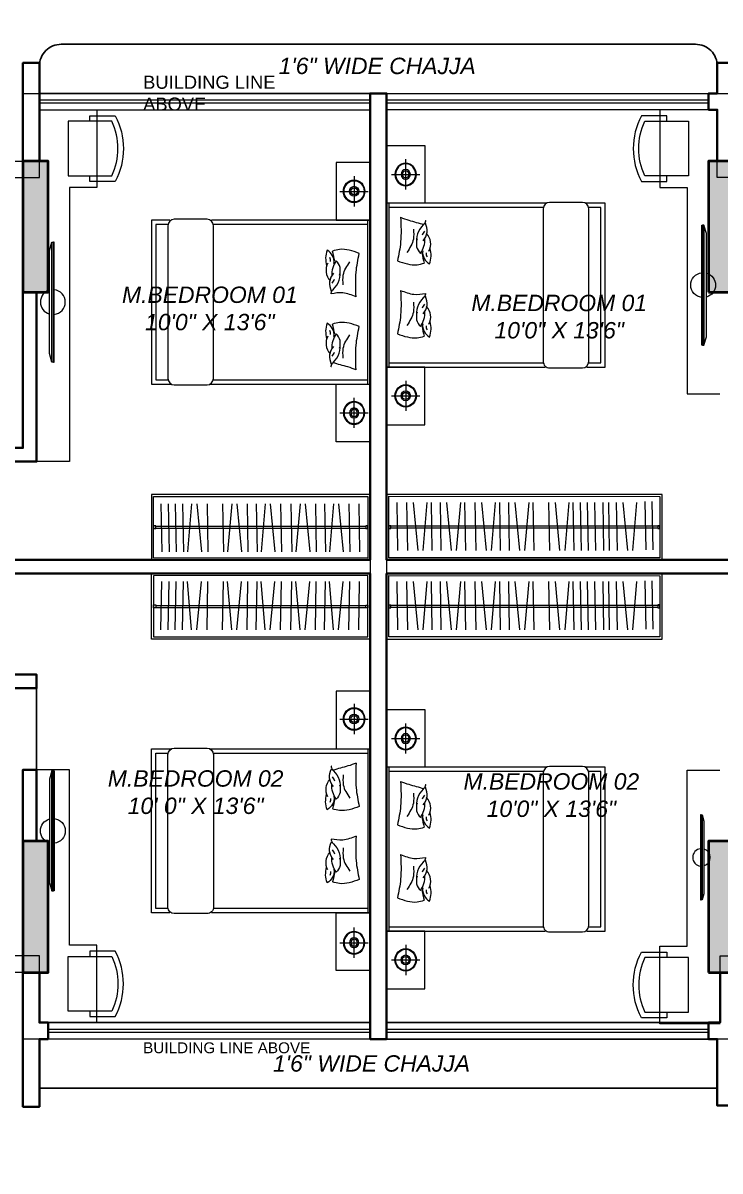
# Model space of a CAD drawing. Header units: millimetres. Extents: x 0 to 125073, y 0 to 71249.
# Drawn here: x 81709 to 88084, y 48965 to 59474 of the extents above; entities that cross this region are included whole.
import ezdxf
from ezdxf.lldxf.tags import DXFTag

# ---------------------------------------------------------------- set-up
doc = ezdxf.new("R2010")
doc.units = ezdxf.units.MM
for name, color, linetype, lineweight, true_color in [('DA_BUILDING LINE', 7, 'Continuous', 9, 0xc2db0000), ('DA_FURNITURE', 102, 'Continuous', 5, 0xc2666666), ('DA_FURNITURE HIDDEN', 102, 'Continuous', 5, 0xc2666666)]:
    doc.layers.add(name, color=color, linetype=linetype, lineweight=lineweight, true_color=true_color)
for name, color, linetype, lineweight in [('DA_CARPET AREA RERA', 30, 'Continuous', 9), ('DA_COLUMN', 40, 'Continuous', 40), ('DA_Text 1', 200, 'Continuous', 9), ('DA_TEXT IN SQ.FT', 193, 'Continuous', 9), ('DA_WALL', 7, 'Continuous', 35), ('DA_WINDOW', 4, 'Continuous', 9)]:
    doc.layers.add(name, color=color, linetype=linetype, lineweight=lineweight)
for name, color, linetype in [('DA_CHAJJA', 44, 'Continuous'), ('DA_COLUMN HATCH', 251, 'Continuous'), ('DA_DOOR', 35, 'Continuous')]:
    doc.layers.add(name, color=color, linetype=linetype)
doc.styles.get("Standard").update_dxf_attribs({"font": 'arial.ttf'})
tags = doc.linetypes.add('( Hidden )', pattern=[0.375, 0.25, -0.125]).pattern_tags.tags
tags[6:7] = [DXFTag(74, 4), DXFTag(75, 0), DXFTag(340, '0'), DXFTag(46, 1.0), DXFTag(50, 0.0), DXFTag(44, 0.0), DXFTag(45, 0.0)]
tags[4:5] = [DXFTag(74, 4), DXFTag(75, 0), DXFTag(340, '0'), DXFTag(46, 1.0), DXFTag(50, 0.0), DXFTag(44, 0.0), DXFTag(45, 0.0)]

# ---------------------------------------------------------------- blocks, each defined once
blk = doc.blocks.new('GSHGJSDFGJ')
at = {"layer": 'DA_BUILDING LINE', "linetype": '( Hidden )', "ltscale": 500}
for points in [[(-2523.594183613546, 89661.52535371447), (-5998.594183587003, 89661.52535371517), (-5998.594183597248, 90341.52535423136), (-11463.59418379352, 90341.52594754007), (-11463.59418379306, 91111.52538638096), (-12833.59418287221, 91111.52535292011), (-12833.59418458796, 90501.52535365312), (-19333.59418390939, 90501.52535365312), (-19333.59418412857, 91111.52534183895), (-20678.59418072086, 91111.52534183895), (-20678.60113897454, 86586.5253537225), (-23928.60232215375, 86586.52820235584), (-23928.60113887768, 87936.52535371948), (-25333.59418352135, 87936.52535371925), (-25333.59418352041, 82896.52535383124), (-27933.5941835288, 82896.52535383124), (-27933.5941835288, 82306.52535387455), (-29713.59418302309, 82306.52535387455)], [(-29863.59418465197, 94886.52535372414), (-27778.59418412577, 94886.52535372414), (-27778.59418412577, 99156.52535368106), (-24428.59418411317, 99156.52535368106), (-24428.59418412857, 98536.5253558685), (-19333.59806864521, 98536.5253558685), (-19333.59483589001, 99156.52594677615), (-12833.59418456443, 99156.52594675799), (-12833.59418479726, 98536.52535362751), (-11313.59418287408, 98536.52535362751), (-11313.59418404195, 98086.52535385825), (-8908.594184014015, 98086.52535324567), (-8908.594183547422, 99801.5253547884), (-4698.594183548354, 99801.5253547884), (-4698.594183548354, 97871.5253548054), (-3283.594183333218, 97871.5253548054), (-3283.594183334149, 99801.52535375417), (676.4058164330199, 99801.52535375417)]]:
    blk.add_lwpolyline(points, dxfattribs=at)
at = {"layer": 'DA_Text 1', "attachment_point": 1}
for heights, insert, char_height in [([-326.2210095497954], (-18234.85216317046, 99318.99233939673), 120), ([-103.4788540245566], (-18234.85216317046, 90471.14952684275), 100)]:
    blk.add_mtext_dynamic_manual_height_columns('BUILDING LINE ABOVE', width=1619.930818352848, gutter_width=1, heights=heights, dxfattribs=dict(at, insert=insert, char_height=char_height))
blk = doc.blocks.new('GGT')
at = {"layer": 'DA_FURNITURE', "ltscale": 8}
for p, q in [((4090.009970730124, 973.3668007614642), (4088.009970730131, 973.3668007614096)), ((4088.009970730131, 973.3668007614096), (4088.009970730146, 972.7668007614111)), ((4088.029970730138, 972.7868007613843), (4088.029970730138, 973.3499566757082)), ((4088.029970730138, 973.3499566757082), (4089.989970730128, 973.3468007614274)), ((4089.989970730128, 973.3468007614274), (4089.989970730128, 972.7868007614152)), ((4090.009970730131, 972.7668007614038), (4090.009970730124, 973.3668007614642)), ((4088.114556842386, 972.8519104749694), (4088.106253662842, 973.2934333096882)), ((4088.204336367531, 972.8519104749694), (4088.196033187987, 973.2934333096882)), ((4088.298205572659, 972.8519104749694), (4088.256166788769, 973.2934333096882)), ((4088.344762656821, 972.8519104749694), (4088.381952115966, 973.2934333096882)), ((4088.427990027367, 972.8519104749694), (4088.419686847823, 973.2934333096882)), ((4088.51066821214, 972.8519104749694), (4088.502365032597, 973.2934333096882)), ((4088.604537417268, 972.8519104749694), (4088.562498633379, 973.2934333096882)), ((4088.651094501431, 972.8519104749694), (4088.688283960575, 973.2934333096882)), ((4088.734321871976, 972.8519104749694), (4088.726018692432, 973.2934333096882)), ((4088.829331871182, 972.8519104749694), (4088.821028691638, 973.2934333096882)), ((4088.92320107631, 972.8519104749694), (4088.88116229242, 973.2934333096882)), ((4088.969758160472, 972.8519104749694), (4089.006947619617, 973.2934333096882)), ((4089.052985531018, 972.8519104749694), (4089.044682351474, 973.2934333096882)), ((4089.135663715791, 972.8519104749694), (4089.127360536248, 973.2934333096882)), ((4089.229532920919, 972.8519104749694), (4089.18749413703, 973.2934333096882)), ((4089.276090005082, 972.8519104749694), (4089.313279464226, 973.2934333096882)), ((4089.359317375627, 972.8519104749694), (4089.351014196083, 973.2934333096882)), ((4089.501903292736, 972.8519104749857), (4089.493600113192, 973.2934333097046)), ((4089.595772497863, 972.8519104749857), (4089.553733713974, 973.2934333097046)), ((4089.642329582026, 972.8519104749857), (4089.67951904117, 973.2934333097046)), ((4089.725556952571, 972.8519104749857), (4089.717253773028, 973.2934333097046)), ((4089.792447579375, 972.8519104749857), (4089.784144399831, 973.2934333097046)), ((4089.856258539877, 972.8519104749857), (4089.847955360333, 973.2934333097046)), ((4089.923149166681, 972.8519104749857), (4089.914845987137, 973.2934333097046)), ((4088.048720730141, 973.0789962532353), (4088.029970730138, 973.0789962532353)), ((4088.029970730138, 973.0789962532353), (4088.029970730138, 973.0539962532339)), ((4088.029970730138, 973.0539962532339), (4088.048720730141, 973.0539962532339)), ((4088.048720730141, 973.0539962532339), (4088.048720730141, 973.0789962532353)), ((4089.971220730125, 973.0761757613391), (4088.048720730141, 973.0761757613463)), ((4089.971220730125, 973.0574257614344), (4088.048720730141, 973.0574257614435)), ((4089.989970730128, 973.0793007614202), (4089.971220730125, 973.0793007614202)), ((4089.971220730125, 973.0793007614202), (4089.971220730125, 973.0543007614224)), ((4089.971220730125, 973.0543007614224), (4089.989970730128, 973.0543007614224)), ((4089.989970730128, 973.0543007614224), (4089.989970730128, 973.0793007614202)), ((4089.989970730128, 972.7868007614152), (4088.029970730138, 972.7868007613843)), ((4088.009970730146, 972.7668007614111), (4090.009970730131, 972.7668007614038))]:
    blk.add_line(p, q, dxfattribs=at)
blk = doc.blocks.new('r6u57i')
at = {"layer": 'DA_FURNITURE'}
for p, q in [((5206.751401876661, -661.3311915537233), (5205.288624721879, -661.3311915537215)), ((5205.288624721879, -661.3311915537215), (5205.288624721879, -662.8311915537215)), ((5205.308361563984, -661.3311915537215), (5205.308361563984, -662.8311915537215)), ((5206.722492071391, -661.3706652379296), (5205.308361563984, -661.3706652379315)), ((5205.288624721879, -662.8311915537215), (5206.740225313963, -662.8311915537215)), ((5205.308361563984, -662.7917178695116), (5206.721371523379, -662.7917178695116))]:
    blk.add_line(p, q, dxfattribs=at)
blk.add_lwpolyline([(5206.78044830974, -662.8388056542663), (5207.079499596623, -662.8388056542663, 0.4142135623730951), (5207.138710122938, -662.7795951279513), (5207.138710122938, -661.3827879794917, 0.4142135623730951), (5207.079499596623, -661.323577453175), (5206.78044830974, -661.323577453175, 0.4142135623730951), (5206.721237783424, -661.3827879794917), (5206.721237783424, -662.7795951279513, 0.4142135623730951)], format="xyb", close=True, dxfattribs=at)
for points in [[(5207.1197225924, -662.8311915537215), (5207.288624721879, -662.8311915537215), (5207.288624721879, -661.3311915537215), (5207.108546029694, -661.3311915537215)], [(5207.138576382983, -662.7917178695116), (5207.249151037669, -662.7917178695116), (5207.249151037669, -661.3706652379315), (5207.135133142093, -661.3706652379315)]]:
    blk.add_lwpolyline(points, dxfattribs=at)
for centre, radius, start, end in [((5205.770564752101, -661.6792095015371), 0.2085891433205036, 127.4996206335499, 181.9562034354391), ((5205.51772088193, -661.580550708135), 0.1425046373300324, 318.0375530495965, 27.96588322757612), ((5205.549855811362, -661.704432417966), 0.1425046373300324, 332.6512547937497, 42.57958497327947), ((5205.682432701284, -661.7026813958946), 0.1214414015794316, 158.8001282645103, 226.6357460971407), ((5205.413362174208, -661.6617713206324), 0.226210152148392, 325.1700255455858, 1.80987350012883), ((5205.740052682557, -661.7810551203111), 0.1214414015794316, 173.4138300095901, 241.2494478418323), ((5205.469365249548, -661.8093552335522), 0.226210152148392, 339.783727290463, 16.42357524337604), ((5205.770564752101, -662.3479495875526), 0.2085891433205036, 127.4996206335499, 181.9562034354391), ((5205.51772088193, -662.2492907941505), 0.1425046373300324, 318.0375530495965, 27.96588322757612), ((5205.682432701284, -662.3714214819083), 0.1214414015794316, 158.8001282645103, 226.6357460971407), ((5205.413362174208, -662.3305114066461), 0.226210152148392, 325.1700255455858, 1.80987350012883), ((5205.549855811362, -662.3731725039816), 0.1425046373300324, 332.6512547937497, 42.57958497327947), ((5205.740052682557, -662.4497952063266), 0.1214414015794316, 173.4138300095901, 241.2494478418323), ((5205.469365249548, -662.4780953195659), 0.226210152148392, 339.783727290463, 16.42357524337604)]:
    blk.add_arc(centre, radius, start, end, dxfattribs=at)
for points in [[(5205.417001587445, -661.4602961617802), (5205.417001587445, -661.6863348066709), (5205.388776894329, -661.858432414334)], [(5205.53390527503, -661.568965661585), (5205.53390527503, -661.6603808011932), (5205.475461969496, -661.7810487570223)], [(5205.388776894329, -661.858432414334), (5205.569242489038, -661.8943931058184), (5205.631903803207, -661.8797324422703)], [(5205.417001587445, -662.1290362477957), (5205.417001587445, -662.3550748926846), (5205.388776894329, -662.5271725003495)], [(5205.417001587445, -662.1290362477957), (5205.5380676116, -662.1649969392802), (5205.646218920911, -662.1572910895229)], [(5205.53390527503, -662.2377057476006), (5205.53390527503, -662.329120887207), (5205.475461969496, -662.449788843036)], [(5205.388776894329, -662.5271725003495), (5205.569242489038, -662.5631331918321), (5205.631903803207, -662.548472528284)]]:
    blk.add_spline(points, degree=3, dxfattribs=at)
for points, knots in [([(5205.417001587431, -661.4602961617802), (5205.441749322526, -661.4702266352688), (5205.466497057622, -661.4801571087555), (5205.491559529877, -661.487206238171), (5205.491567905481, -661.4872085939132), (5205.491576281121, -661.4872109493335), (5205.491584656761, -661.4872133047538), (5205.53743305612, -661.5001069159971), (5205.583281455481, -661.5130005272404), (5205.62912985484, -661.5258941384836)], [0, 0, 0, 0, 3.967366997267911, 3.967366997267911, 3.967366997267911, 3.968692847981114, 3.968692847981114, 3.968692847981114, 11.22642312714398, 11.22642312714398, 11.22642312714398, 11.22642312714398]), ([(5205.637050374983, -661.5867555012665), (5205.631798058074, -661.5925971867455), (5205.622017068245, -661.6034757127782), (5205.617005366068, -661.6171918855762), (5205.614684909721, -661.6235425782361)], [0, 0, 0, 0, 41.53113638438365, 77.34027279484698, 77.34027279484698, 77.34027279484698, 77.34027279484698]), ([(5205.651698922788, -661.7848446349653), (5205.651336313686, -661.7909137914994), (5205.650584491091, -661.8034973945487), (5205.655987430331, -661.81490719863), (5205.658784495575, -661.8208139773305)], [0, 0, 0, 0, 31.96076168663835, 66.2664632446544, 66.2664632446544, 66.2664632446544, 66.2664632446544]), ([(5205.637050374983, -662.2554955872838), (5205.631798058074, -662.2613372727592), (5205.622017068245, -662.2722157987955), (5205.617005366068, -662.2859319715917), (5205.614684909721, -662.2922826642516)], [0, 0, 0, 0, 41.53113638438365, 77.34027279484698, 77.34027279484698, 77.34027279484698, 77.34027279484698]), ([(5205.651698922788, -662.4535847209809), (5205.651336313686, -662.4596538775131), (5205.650584491091, -662.4722374805624), (5205.655987430331, -662.4836472846455), (5205.658784495575, -662.4895540633461)], [0, 0, 0, 0, 31.96076168663835, 66.2664632446544, 66.2664632446544, 66.2664632446544, 66.2664632446544])]:
    blk.add_open_spline(points, degree=3, knots=knots, dxfattribs=at)
for points in [[(5205.646218920897, -661.4885510035056), (5205.643260629206, -661.4985849445638), (5205.640302337515, -661.5086188856203), (5205.637404826597, -661.5186546356563)], [(5205.641166224052, -661.4893195033801), (5205.642850391917, -661.4890639264613), (5205.644534656407, -661.4888074649825), (5205.646218920897, -661.4885510035056)], [(5205.61261109361, -661.7864497495557), (5205.617644838576, -661.8175023977183), (5205.62462286818, -661.848612912403), (5205.631903803207, -661.8797324422703)], [(5205.646218920911, -662.1572910895229), (5205.643260629222, -662.1673250305776), (5205.640302337531, -662.1773589716358), (5205.637404826612, -662.18739472167)], [(5205.61261109361, -662.4551898355712), (5205.617644838576, -662.4862424837338), (5205.62462286818, -662.5173529984168), (5205.631903803207, -662.548472528284)]]:
    blk.add_open_spline(points, degree=3, dxfattribs=at)
blk = doc.blocks.new('nftujfuk')
at = {"layer": 'DA_FURNITURE', "ltscale": 5, "elevation": 3.057044220599033e-09}
for points in [[(3568.378578132252, 921.453653499523), (3568.370436757222, 921.453653499523), (3568.370436757222, 920.0761218647111), (3568.378578132252, 920.0761218647111)], [(3568.378578132252, 921.453653499523), (3568.394860882315, 921.453653499523), (3568.394860882315, 920.0761218647111), (3568.378578132252, 920.0761218647111)], [(3568.424495487276, 921.355956999624), (3568.424495487276, 920.1738183650904), (3568.394860882315, 920.0761218647111), (3568.394860882315, 921.453653499523)]]:
    blk.add_lwpolyline(points, close=True, dxfattribs=at)
at = {"layer": 'DA_FURNITURE'}
for start, end in [(95.931151575745, 264.068848424255), (286.0862058712832, 73.9137941287168)]:
    blk.add_arc((3568.385120837062, 920.764887682158), 0.142104, start, end, dxfattribs=at)
blk = doc.blocks.new('A$C3A1814D5')
at = {"layer": 'DA_FURNITURE'}
for p, q in [((12.79953742407087, 12.82440548410523), (1.132352375294431, 1.175592688057804)), ((12.42650455169496, 1.530827158829197), (1.505385247641243, 12.46917101336294))]:
    blk.add_line(p, q, dxfattribs=at)
at = {"layer": 'DA_FURNITURE', "extrusion": (0, 0, -1)}
blk.add_ellipse((6.990058427021723, 7.024074641987681), major_axis=(4.373850989083178, 4.366963509773425), ratio=0.94398213225917, dxfattribs=at)
at = {"layer": 'DA_FURNITURE', "extrusion": (0, 0, -0.9999999999999998)}
for major_axis, ratio, start_param, end_param in [((-4.100485302265502, -4.09402829041256), 0.9439821322591704, 3.141592653589787, 9.424777960769372), ((-1.913559807723896, -1.910546535525867), 0.94398213225917, 3.141592653589791, 9.424777960769378)]:
    blk.add_ellipse((6.990058427021723, 7.024074641987681), major_axis=major_axis, ratio=ratio, start_param=start_param, end_param=end_param, dxfattribs=at)
at = {"layer": 'DA_FURNITURE', "extrusion": (0, 0, -0.9999999999999997)}
blk.add_ellipse((6.965944899682653, 6.999999086081514), major_axis=(1.366828434088489, 1.364676096804198), ratio=0.9439821322591708, dxfattribs=at)
blk = doc.blocks.new('DFDV V V')
at = {"layer": 'DA_FURNITURE HIDDEN'}
for points in [[(79.51843876920137, 415.7505487721241), (80.04343876914527, 415.7505487721241), (80.04343876914527, 415.0405487721577), (79.79343876914527, 415.0405487721577), (79.79387616544102, 412.5305487721001), (79.49343876911973, 412.5305487721001)], [(79.98088007963227, 415.6455487721391), (79.78088007963154, 415.6455487721391), (79.78088007963154, 415.1455487721391), (79.98088007963227, 415.1455487721391)], [(79.5184387690968, 407.3955487721202), (80.0434387690407, 407.3955487721202), (80.0434387690407, 408.1055487720866), (79.79387616533647, 408.1055487720866), (79.79387616533647, 409.7105487721225), (79.49343876901519, 409.7105487721225)], [(79.98088007952771, 407.5005487721053), (79.78088007952698, 407.5005487721053), (79.78088007952698, 408.0005487721053), (79.98088007952771, 408.0005487721053)]]:
    blk.add_lwpolyline(points, dxfattribs=at)
for points in [[(79.98088007963227, 415.0955487721399), (79.98088007963227, 415.1455487721391), (80.18088007963115, 415.1455487721391, 0.2247829873277196), (80.18088007963115, 415.6455487721391), (79.98088007963227, 415.6455487721391), (79.98088007963227, 415.6955487721401), (80.21163167469012, 415.6955487721401, -0.2514805059103979), (80.21163167469012, 415.0955487721399)], [(79.98088007952771, 408.0505487721044), (79.98088007952771, 408.0005487721053), (80.18088007952659, 408.0005487721053, -0.2247829873277196), (80.18088007952659, 407.5005487721053), (79.98088007952771, 407.5005487721053), (79.98088007952771, 407.4505487721042), (80.21163167458556, 407.4505487721042, 0.2514805059103979), (80.21163167458556, 408.0505487721044)]]:
    blk.add_lwpolyline(points, format="xyb", close=True, dxfattribs=at)
for points in [[(82.54343181401988, 415.2680441578939), (82.54343181400897, 415.2680441578876), (82.54343181400897, 415.2680441578876), (82.54343181400897, 415.2680418527105), (82.2334255116714, 415.268046463074), (82.2334255116714, 414.7405441578948), (82.54343181399805, 414.7405487721373)], [(82.54343181401988, 412.7130533863802), (82.54343181400897, 412.7130533863863), (82.54343181400897, 412.7130533863863), (82.54343181400897, 412.7130556915637), (82.2334255116714, 412.7130510812001), (82.2334255116714, 413.2405533863797), (82.54343181399805, 413.2405487721373)], [(82.54344010085379, 410.4280441578792), (82.54344010084287, 410.4280441578723), (82.54344010084287, 410.4280441578723), (82.54344010084287, 410.4280418526957), (82.2334337985053, 410.4280464630583), (82.2334337985053, 409.9005441578795), (82.54344010083196, 409.9005487721215)], [(82.54344010085485, 407.873055691548), (82.54344010084394, 407.8730556915548), (82.54344010084394, 407.8730556915548), (82.54344010084287, 407.873055691548), (82.2334337985053, 407.8730510811854), (82.2334337985053, 408.4005533863638), (82.54344010083196, 408.4005487721215)]]:
    blk.add_lwpolyline(points, close=True, dxfattribs=at)
at = {"layer": 'DA_FURNITURE HIDDEN', "extrusion": (0, 0, -1)}
for p, xscale, yscale, zscale, rotation in [((-82.39644803559624, 414.8387888922683), 0.0167595958194902, 0.0167595958194902, -0.0167595958194902, 45.04514721320155), ((-82.39644803558896, 413.1423086520054), -0.01675959581949019, 0.01675959581949019, -0.01675959581949019, 134.9548527867984), ((-82.39645632242582, 410.008640831401), 0.0167595958194902, 0.0167595958194902, -0.0167595958194902, 45.04514721320155), ((-82.39645632242582, 408.2924567128421), -0.0167595958194902, 0.0167595958194902, -0.0167595958194902, 134.9548527867985)]:
    blk.add_blockref('A$C3A1814D5', p, dxfattribs=dict(at, xscale=xscale, yscale=yscale, zscale=zscale, rotation=rotation))
at = {"layer": 'DA_FURNITURE HIDDEN', "rotation": 180}
for name, p in [('r6u57i', (5287.832061146322, -248.0906427815851)), ('GGT', (4170.553409499252, 1384.99734953356))]:
    blk.add_blockref(name, p, dxfattribs=at)
at = {"layer": 'DA_FURNITURE HIDDEN', "xscale": 0.7985297558340299, "yscale": 0.7985297558340299, "zscale": 0.7985297558340299, "rotation": 180}
blk.add_blockref('nftujfuk', (2929.103130610689, 1149.248709713518), dxfattribs=at)
at = {"layer": 'DA_FURNITURE HIDDEN', "xscale": -1}
for name, p in [('GGT', (4170.553409499252, -561.8612519892849)), ('r6u57i', (5287.83206943311, 1071.231740325843))]:
    blk.add_blockref(name, p, dxfattribs=at)
at = {"layer": 'DA_FURNITURE HIDDEN', "xscale": -0.7985297558340299, "yscale": 0.7985297558340299, "zscale": 0.7985297558340299}
blk.add_blockref('nftujfuk', (2929.103130610584, -326.1076121692602), dxfattribs=at)
blk = doc.blocks.new('etdhjdjd')
at = {"layer": 'DA_FURNITURE', "ltscale": 8}
for p, q in [((5125.962657496573, 1491.704627231157), (5123.442657496571, 1491.7046272311)), ((5123.442657496571, 1491.7046272311), (5123.442657496586, 1491.1046272311)), ((5125.962657496581, 1491.104627231092), (5125.962657496573, 1491.704627231154)), ((5123.462657496577, 1491.124627231074), (5123.462657496577, 1491.687783145398)), ((5123.462657496577, 1491.687783145398), (5125.942657496576, 1491.683927644208)), ((5123.547243608826, 1491.189736944659), (5123.538940429282, 1491.631259779379)), ((5123.63702313397, 1491.189736944659), (5123.628719954426, 1491.631259779379)), ((5123.730892339097, 1491.189736944659), (5123.688853555208, 1491.631259779379)), ((5123.77744942326, 1491.189736944659), (5123.814638882404, 1491.631259779379)), ((5123.860676793805, 1491.189736944659), (5123.852373614262, 1491.631259779379)), ((5123.943354978579, 1491.189736944659), (5123.935051799035, 1491.631259779379)), ((5124.037224183707, 1491.189736944659), (5123.995185399817, 1491.631259779379)), ((5124.083781267869, 1491.189736944659), (5124.120970727014, 1491.631259779379)), ((5124.167008638415, 1491.189736944659), (5124.158705458871, 1491.631259779379)), ((5124.262018637621, 1491.189736944659), (5124.253715458077, 1491.631259779379)), ((5124.355887842748, 1491.189736944659), (5124.313849058859, 1491.631259779379)), ((5124.402444926911, 1491.189736944659), (5124.439634386055, 1491.631259779379)), ((5124.485672297456, 1491.189736944659), (5124.477369117913, 1491.631259779379)), ((5124.56835048223, 1491.189736944659), (5124.560047302686, 1491.631259779379)), ((5124.662219687358, 1491.189736944659), (5124.620180903468, 1491.631259779379)), ((5124.70877677152, 1491.189736944659), (5124.745966230665, 1491.631259779379)), ((5124.792004142066, 1491.189736944659), (5124.783700962522, 1491.631259779379)), ((5124.934590059174, 1491.189736944675), (5124.92628687963, 1491.631259779395)), ((5125.028459264302, 1491.189736944675), (5124.986420480413, 1491.631259779395)), ((5125.075016348464, 1491.189736944675), (5125.112205807609, 1491.631259779395)), ((5125.15824371901, 1491.189736944675), (5125.149940539466, 1491.631259779395)), ((5125.225134345814, 1491.189736944675), (5125.21683116627, 1491.631259779395)), ((5125.288945306316, 1491.189736944675), (5125.280642126772, 1491.631259779395)), ((5125.35583593312, 1491.189736944675), (5125.347532753576, 1491.631259779395)), ((5125.430850304601, 1491.189736944675), (5125.422547125057, 1491.631259779395)), ((5125.482422519643, 1491.189736944675), (5125.474119340099, 1491.631259779395)), ((5125.554619411716, 1491.189736944675), (5125.546316232172, 1491.631259779395)), ((5125.648488616844, 1491.189736944675), (5125.606449832954, 1491.631259779395)), ((5125.695045701006, 1491.189736944675), (5125.732235160151, 1491.631259779395)), ((5125.816173392018, 1491.196682166299), (5125.807870212474, 1491.638205001019)), ((5125.87998435252, 1491.196682166299), (5125.871681172976, 1491.638205001019)), ((5125.942657496576, 1491.684627231117), (5125.942657496576, 1491.124627231104)), ((5123.48140749658, 1491.416822722924), (5123.462657496577, 1491.416822722924)), ((5123.462657496577, 1491.416822722924), (5123.462657496577, 1491.391822722923)), ((5123.462657496577, 1491.391822722923), (5123.48140749658, 1491.391822722923)), ((5123.48140749658, 1491.391822722923), (5123.48140749658, 1491.416822722924)), ((5125.942657496576, 1491.414002231036), (5123.48140749658, 1491.414002231036)), ((5125.923907496574, 1491.395252231132), (5123.48140749658, 1491.395252231132)), ((5125.942657496576, 1491.41712723111), (5125.923907496574, 1491.41712723111)), ((5125.923907496574, 1491.41712723111), (5125.923907496574, 1491.392127231112)), ((5125.923907496574, 1491.392127231112), (5125.942657496576, 1491.392127231112)), ((5125.942657496576, 1491.392127231112), (5125.942657496576, 1491.41712723111)), ((5123.442657496586, 1491.1046272311), (5125.962657496581, 1491.104627231092)), ((5125.942657496576, 1491.12462723111), (5123.462657496577, 1491.124627231074))]:
    blk.add_line(p, q, dxfattribs=at)
blk = doc.blocks.new('hrbfuy')
at = {"layer": 'DA_FURNITURE'}
blk.add_lwpolyline([(5940.587911294186, 1856.116684436947), (5940.587911294175, 1856.11668443694), (5940.587911294175, 1856.11668443694), (5940.587911294175, 1856.116682131764), (5940.237911294185, 1856.116685291897), (5940.237911294185, 1855.589182986718), (5940.587911294164, 1855.58918905119)], close=True, dxfattribs=at)
at = {"layer": 'DA_FURNITURE', "extrusion": (0, 0, -1), "xscale": 0.0167595958194902, "yscale": 0.0167595958194902, "zscale": -0.0167595958194902, "rotation": 45.04514721320155}
blk.add_blockref('A$C3A1814D5', (-5940.412377309267, 1855.687429171321), dxfattribs=at)
blk = doc.blocks.new('JHFDGWUY')
at = {"layer": 'DA_FURNITURE HIDDEN', "linetype": 'Continuous'}
for points in [[(5942.800476938777, 1446.144214968413), (5942.800476938777, 1446.194214968412), (5942.600476938784, 1446.194214968412, -0.2247829873277196), (5942.600476938784, 1446.694214968412), (5942.800476938777, 1446.694214968412), (5942.800476938777, 1446.744214968411), (5942.569725343711, 1446.744214968411, 0.2514805059103979), (5942.569725343711, 1446.144214968413)], [(5942.800476938777, 1439.089214968382), (5942.800476938777, 1439.039214968382), (5942.600476938786, 1439.039214968382, 0.2247829873277196), (5942.600476938786, 1438.539214968382), (5942.800476938777, 1438.539214968382), (5942.800476938777, 1438.489214968378), (5942.569725343715, 1438.489214968378, -0.2514805059103979), (5942.569725343715, 1439.089214968382)]]:
    blk.add_lwpolyline(points, format="xyb", close=True, dxfattribs=at)
for points in [[(5943.262918249189, 1446.799214968395), (5942.73791824927, 1446.799214968395), (5942.73791824927, 1446.089214968431), (5942.98791824927, 1446.089214968431), (5942.987480852963, 1444.199214968417), (5943.287480852949, 1444.199214968417)], [(5942.800476938777, 1446.694214968412), (5943.000476938771, 1446.694214968412), (5943.000476938771, 1446.194214968412), (5942.800476938777, 1446.194214968412)], [(5943.287918249259, 1438.434214968394), (5942.737918249273, 1438.434214968394), (5942.737918249273, 1439.144214968364), (5942.987918249273, 1439.144214968364), (5942.987480852966, 1440.754214968401), (5943.287480852951, 1440.754214968401)], [(5942.800476938777, 1438.539214968382), (5943.000476938771, 1438.539214968382), (5943.000476938771, 1439.039214968382), (5942.800476938777, 1439.039214968382)]]:
    blk.add_lwpolyline(points, dxfattribs=at)
at = {"layer": 'DA_FURNITURE HIDDEN', "color": 1, "xscale": -1, "rotation": 180}
for p in [(2.344701897527557e-06, 3302.061251993863), (2.34468825510703e-06, 3296.898067722731)]:
    blk.add_blockref('hrbfuy', p, dxfattribs=at)
at = {"layer": 'DA_FURNITURE HIDDEN'}
for name, p in [('r6u57i', (734.9492796922032, 2107.275758255681)), ('etdhjdjd', (816.795260752685, -48.42541226165008)), ('etdhjdjd', (816.7952607526886, -49.15041226164749)), ('r6u57i', (734.9492796921968, 2102.112573984555))]:
    blk.add_blockref(name, p, dxfattribs=at)
at = {"layer": 'DA_FURNITURE HIDDEN', "xscale": -0.7985297558340299, "yscale": 0.7985297558340299, "zscale": 0.7985297558340299, "rotation": 180}
blk.add_blockref('nftujfuk', (3093.671514359467, 2180.452727643342), dxfattribs=at)
at = {"layer": 'DA_FURNITURE HIDDEN', "color": 1}
for p in [(6.955077878956217e-06, -411.6721093692065), (6.955070602998603e-06, -416.8352936403369)]:
    blk.add_blockref('hrbfuy', p, dxfattribs=at)
at = {"layer": 'DA_FURNITURE HIDDEN', "xscale": 0.5635760727718448, "yscale": 0.5635760727718448, "zscale": 0.5635760727718448}
blk.add_blockref('nftujfuk', (3932.061605155965, 921.0353047009885), dxfattribs=at)
blk = doc.blocks.new('11TH 2nd')
at = {"layer": 'DA_CARPET AREA RERA'}
blk.add_lwpolyline([(6285.053357895152, 1431.808107517338), (6285.203357894941, 1431.808107517375), (6286.743357894932, 1431.808107517403), (6286.743154020776, 1437.388107517399), (6284.448357898849, 1437.388107517661), (6284.448357895012, 1441.508107517346), (6287.498357894933, 1441.508107517357), (6287.498357894935, 1440.888107517323), (6292.7433578952, 1440.888107517323), (6292.893357894946, 1440.888107517323), (6292.893357894946, 1441.508107517336), (6295.918357895009, 1441.508107517336), (6295.918357895009, 1433.153107517336), (6292.893357894442, 1433.153107517336), (6292.893357894442, 1433.763107517322), (6291.248357894933, 1433.763107517322), (6291.248357890815, 1430.588107515298), (6291.248357894933, 1430.438107515302), (6288.248357895013, 1430.438107517397), (6288.248357895013, 1430.588107517392), (6285.053357895153, 1430.588107517506), (6285.053357895153, 1431.648107517502)], close=True, dxfattribs=at)
at = {"layer": 'DA_CHAJJA'}
for p, q in [((6293.093357894942, 1442.108107517352), (6295.993357894932, 1442.108107517352)), ((6292.893357894992, 1441.65810751734), (6292.893357894946, 1441.908107517311)), ((6292.893357894442, 1432.55310751734), (6295.993357894932, 1432.55310751734))]:
    blk.add_line(p, q, dxfattribs=at)
blk.add_arc((6293.093357894942, 1441.90810751735), 0.2, 90, 180.0000000130275, dxfattribs=at)
at = {"layer": 'DA_DOOR', "ltscale": 300}
blk.add_line((6292.868357894932, 1435.468107517338), (6292.868357894932, 1436.213107517343), dxfattribs=at)
at = {"layer": 'DA_WALL'}
for points in [[(6292.743354010396, 1441.038107517384), (6292.743354010416, 1441.038107517384), (6292.743357894932, 1441.783107517321), (6292.743357894932, 1441.783107517321), (6292.743357894932, 1441.938107519541), (6292.893357894946, 1441.938107519541), (6292.893357895083, 1441.038107517384)], [(6292.743357894932, 1438.288107517317), (6292.123357894934, 1438.288107517317), (6292.123357894934, 1438.413107517297), (6292.743357894466, 1438.413107517316), (6292.743357894932, 1438.413107517316), (6292.743357894927, 1439.838107517382), (6292.868357894932, 1439.838107517382), (6292.868357894932, 1438.288107517316)], [(6291.248357894933, 1432.383107515222), (6291.248357894933, 1432.383107515222), (6291.248357894933, 1433.613107517318), (6291.248357894933, 1436.338107517333), (6292.868357894932, 1436.338107517343), (6292.868357894932, 1436.213107517343), (6291.373357894933, 1436.213107517333), (6291.373357894933, 1433.763107517322), (6291.683357894944, 1433.763107517322), (6291.683357894944, 1433.613107517318), (6291.398357894931, 1433.613107517318), (6291.398357894931, 1430.438086947441), (6291.248357894933, 1430.438107515302), (6291.168357897414, 1430.438107515389), (6291.168357897414, 1430.588107515303), (6291.248357890815, 1430.588107515303)], [(6292.868357894932, 1434.813107517361), (6292.868357894932, 1435.468107517338), (6292.743357897601, 1435.468107517338), (6292.743357897601, 1434.813107517361)], [(6292.743357894932, 1433.613107517357), (6292.743357894932, 1432.53310751313), (6292.743357894932, 1432.53310751313), (6292.743357894932, 1432.383107513136), (6292.893357894442, 1432.383107513136), (6292.893357894442, 1432.383107513136), (6292.893357894442, 1433.003107517342), (6292.973357897406, 1433.003107517342), (6292.973357897406, 1433.153107517336), (6292.893357894442, 1433.153107517336), (6292.893357894442, 1433.613107517328)]]:
    blk.add_lwpolyline(points, close=True, dxfattribs=at)
blk.add_lwpolyline([(6296.068357894933, 1437.388107517341), (6296.068357894933, 1441.65810751734), (6295.918357894931, 1441.65810751734), (6295.918357894931, 1437.388107517341), (6292.293357894931, 1437.388107517341), (6292.293357894931, 1437.263107517341), (6295.918357894931, 1437.263107517341), (6295.918357894931, 1433.003107517342), (6296.068357894933, 1433.003107517334), (6296.068357894933, 1437.263107517341)], dxfattribs=at)
at = {"layer": 'DA_WINDOW'}
for points in [[(6295.918357894931, 1441.508107517356), (6295.918357894931, 1441.65810751735), (6292.893357894992, 1441.65810751734), (6292.893357894992, 1441.508107517336)], [(6292.893357894991, 1441.598107517352), (6295.918357894931, 1441.598107516247), (6295.918357894931, 1441.568107516219), (6292.893357894991, 1441.568107517325)], [(6295.918357894931, 1433.153107517336), (6295.918357894931, 1433.003107517342), (6292.973357896857, 1433.003107517342), (6292.973357896857, 1433.153107517336)], [(6292.973357897406, 1433.09310751858), (6295.918357894931, 1433.093107517474), (6295.918357894931, 1433.063107517446), (6292.973357897406, 1433.063107518552)]]:
    blk.add_lwpolyline(points, close=True, dxfattribs=at)
blk = doc.blocks.new('11TH 3')
at = {"layer": 'DA_CARPET AREA RERA'}
blk.add_lwpolyline([(6382.78624233846, 1435.561981848718), (6377.321242338649, 1435.561981848611), (6377.321242338649, 1435.711981848605), (6376.26124233864, 1435.711981848605), (6376.26124233864, 1435.561981848611), (6373.201235041328, 1435.561981848601), (6373.201242338653, 1438.736981848415), (6370.646242338649, 1438.736981848415), (6370.646242338649, 1439.186981848592), (6369.276242338839, 1439.186981848592), (6369.126242338631, 1439.186981848592), (6369.126242338631, 1439.806981848606), (6366.101242338651, 1439.806981848607), (6366.101242338577, 1431.451981848606), (6369.15124233865, 1431.451981848606), (6369.15124233865, 1432.06198184863), (6370.566242338915, 1432.06198184863)], dxfattribs=at)
at = {"layer": 'DA_CHAJJA'}
blk.add_line((6369.126242338631, 1430.851981848609), (6366.026242338654, 1430.851981848609), dxfattribs=at)
blk.add_lwpolyline([(6369.126242338631, 1439.95698184861), (6369.126242338631, 1440.2069818486, 0.4142135623731378), (6368.92624233863, 1440.406981848602), (6366.001242338627, 1440.406981848595)], format="xyb", dxfattribs=at)
at = {"layer": 'DA_WALL'}
for points in [[(6369.276242338141, 1439.336981848595), (6369.276242338141, 1440.081981551169), (6369.276242338141, 1440.081982146022), (6369.276242338141, 1440.236981848599), (6369.126242338631, 1440.23698184859), (6369.126242338631, 1439.956982441659), (6369.0462423389, 1439.95698184861), (6369.0462423389, 1439.806981848606), (6369.126242338631, 1439.806981848606), (6369.126242338631, 1439.806981848606), (6369.126242338631, 1439.336981848595)], [(6369.276242338186, 1431.911981848627), (6369.276242338141, 1431.911981848627), (6369.276242338141, 1430.841981849638), (6369.276242338141, 1430.841981849638), (6369.276242338141, 1430.691981849634), (6369.126242320932, 1430.691981849634), (6369.126242356333, 1431.301981848631), (6369.046242338138, 1431.301981848631), (6369.046242338138, 1431.451981848606), (6369.15124233865, 1431.451981848606), (6369.151242338651, 1431.911981848636)]]:
    blk.add_lwpolyline(points, close=True, dxfattribs=at)
blk.add_lwpolyline([(6365.951242338653, 1435.561981848611), (6365.95124233858, 1431.301981848631), (6366.101242338574, 1431.301981848621), (6366.101242338651, 1435.561981848611), (6369.726242338651, 1435.561981848611), (6369.726242338651, 1435.686981848611), (6366.101242338651, 1435.686981848611), (6366.101242338647, 1439.95698184861), (6365.951242338653, 1439.95698184861), (6365.951242338653, 1435.686981848611)], dxfattribs=at)
at = {"layer": 'DA_WINDOW'}
for points in [[(6366.101242338647, 1439.806981848606), (6366.101242338647, 1439.95698184861), (6369.0462423389, 1439.95698184861), (6369.0462423389, 1439.806981848606)], [(6366.101242338577, 1439.896981849175), (6369.0462423389, 1439.896981849728), (6369.0462423389, 1439.866981848596), (6366.101242338577, 1439.866981848043)], [(6366.101242338676, 1431.451981848606), (6366.101242338676, 1431.301981848611), (6369.046242338138, 1431.301981848611), (6369.046242338138, 1431.451981848606)], [(6366.101242338676, 1431.39198184917), (6369.046242338136, 1431.391981849724), (6369.046242338136, 1431.361981848599), (6366.101242338676, 1431.361981848046)]]:
    blk.add_lwpolyline(points, close=True, dxfattribs=at)
blk = doc.blocks.new('SDFHSDFGN')
at = {"layer": 'DA_COLUMN HATCH', "true_color": 0x636466}
h = blk.add_hatch(color=251, dxfattribs=at)
h.dxf.hatch_style = 1
h.paths.add_polyline_path([(-37688.5941828778, 97346.52535371226), (-37688.5941828778, 97576.52535371226), (-38888.59418286942, 97576.52535371226), (-38888.59418286942, 97346.52535371226)])
h.paths.add_polyline_path([(-31373.59418287314, 96376.5253537118), (-31143.59418287408, 96376.5253537118), (-31143.59418287408, 97576.52535371273), (-31373.59418287314, 97576.52535371273)])
h.paths.add_polyline_path([(-27778.59418287966, 97036.52535371203), (-27548.59418286849, 97036.52535371203), (-27548.59418286849, 98236.52535371203), (-27778.59418287966, 98236.52535371203)])
h.paths.add_polyline_path([(-24578.59418287035, 97336.52535371203), (-24348.59418287314, 97336.52535371203), (-24348.59418287314, 98236.5253537118), (-24578.59418287035, 98236.5253537118)])
h.paths.add_polyline_path([(-19333.59418287221, 98536.52535371203), (-19333.59418287221, 97336.5253537125), (-19103.59418287594, 97336.5253537125), (-19103.59418287594, 98536.52535371203)])
h.paths.add_polyline_path([(-13063.59418287408, 97336.52535369596), (-12833.59418287501, 97336.52535369596), (-12833.59418287501, 98536.52535369573), (-13063.59418287408, 98536.52535369573)])
h.paths.add_polyline_path([(-11543.59418287501, 97636.5253536962), (-11313.59418287408, 97636.5253536962), (-11313.59418287408, 98536.52535369573), (-11543.59418287501, 98536.52535369573)])
h.paths.add_polyline_path([(-8908.594182872213, 94991.52535369666), (-7708.594182872213, 94991.52535369666), (-7708.594182872213, 94761.52535369527), (-8908.594182872213, 94761.52535369527)])
h.paths.add_polyline_path([(-13063.59418287687, 91111.52535369596), (-12833.59418287221, 91111.52535369596), (-12833.59418287221, 92311.52535369596), (-13063.59418287687, 92311.52535369596)])
h.paths.add_polyline_path([(-19333.59418072272, 91111.5253537125), (-19103.59418072272, 91111.5253537125), (-19103.59418072272, 92311.5253537118), (-19333.59418072272, 92311.5253537118)])
h.paths.add_polyline_path([(-5998.594182872213, 91111.5253536962), (-5258.594182872213, 91111.5253536962), (-5258.594182872213, 91341.52535369573), (-5998.594182872213, 91341.52535369573)])
h.paths.add_polyline_path([(-1283.594182873145, 91111.52535369596), (-383.5941828703508, 91111.52535369596), (-383.5941828703508, 91341.52535369596), (-1283.594182873145, 91341.52535369596)])
h.paths.add_polyline_path([(2171.405817130581, 90061.52535369503), (2171.405817130581, 91261.5253536948), (1941.405817127787, 91261.5253536948), (1941.405817127787, 90061.52535369503)])
h.paths.add_polyline_path([(4621.405817126855, 90061.52535369177), (5821.405817129649, 90061.52535369177), (5821.405817129649, 90291.52535369131), (4621.405817126855, 90291.52535369131)])
h.paths.add_polyline_path([(4621.405817126855, 95111.52535369573), (5821.405817129649, 95111.52535369573), (5821.405817129649, 95341.5253536962), (4621.405817126855, 95341.5253536962)])
h.paths.add_polyline_path([(4621.405817126855, 98611.5253536955), (5821.405817129649, 98611.5253536955), (5821.405817129649, 98841.52535369527), (4621.405817126855, 98841.52535369527)])
h.paths.add_polyline_path([(-39638.59418287035, 89246.52535378793), (-38138.59418287035, 89246.52535378793), (-38138.59418287035, 89476.5253537877), (-39638.59418287035, 89476.5253537877)])
h.paths.add_polyline_path([(-31143.59418287408, 92421.5253537125), (-31143.59418287408, 92651.52535371203), (-32343.59418286942, 92651.52535371203), (-32343.59418286942, 92421.5253537125)])
h.paths.add_polyline_path([(-31513.59418287035, 86346.52535371226), (-29713.59418287128, 86346.52535371226), (-29713.59418287128, 86576.52535371226), (-31513.59418287035, 86576.52535371226)])
h.paths.add_polyline_path([(-31513.59418287035, 82896.5253537118), (-29713.59418287128, 82896.5253537118), (-29713.59418287128, 83126.52535371226), (-31513.59418287035, 83126.52535371226)])
h.paths.add_polyline_path([(-31518.59418287408, 78051.52535371203), (-30518.59418287408, 78051.52535371203), (-30518.59418287408, 78281.52535371203), (-31518.59418287408, 78281.52535371203)])
h.paths.add_polyline_path([(-32143.59418287408, 76821.52535371226), (-31143.59418287408, 76821.52535371226), (-31143.59418287408, 77051.52535371203), (-32143.59418287408, 77051.52535371203)])
h.paths.add_polyline_path([(-31893.59418287408, 71896.52535371226), (-31893.59418287408, 72126.5253537118), (-33093.59418286849, 72126.5253537118), (-33093.59418286849, 71896.52535371226)])
h.paths.add_polyline_path([(-37688.5941828778, 71896.52535371226), (-37688.5941828778, 72126.5253537118), (-38888.59418286942, 72126.5253537118), (-38888.59418286942, 71896.52535371226)])
h.paths.add_polyline_path([(-38438.5941828778, 76796.52535371203), (-38438.5941828778, 77026.5253537125), (-39638.59418286942, 77026.5253537125), (-39638.59418286942, 76796.52535371203)])
h.paths.add_polyline_path([(-38138.59418286942, 79996.52535371133), (-38138.59418286942, 80226.5253537132), (-39638.59418286942, 80226.5253537132), (-39638.59418286942, 79996.52535371133)])
h.paths.add_polyline_path([(-38438.59418287594, 92446.5253537125), (-38438.59418287594, 92676.52535371203), (-39638.59418287035, 92676.52535371203), (-39638.59418287035, 92446.5253537125)])
h.paths.add_polyline_path([(-31518.59418287314, 91422.02535371203), (-31288.59418287128, 91422.02535371203), (-31288.59418287128, 89927.02535371226), (-31518.59418287314, 89927.02535371226)])
h.paths.add_polyline_path([(-20908.59418072086, 91111.52535371203), (-20678.59418072086, 91111.52535371203), (-20678.59418072086, 89881.52535371203), (-20908.59418072086, 89881.52535371203)])
h.paths.add_polyline_path([(-11313.59418287594, 92011.52535369596), (-11313.59418287594, 91111.52535369596), (-11543.59418287314, 91111.52535369596), (-11543.59418287314, 92011.52535369596)])
h.paths.add_polyline_path([(1941.405817132909, 97316.52535363846), (2171.405817135703, 97316.52535363846), (2171.405817129649, 98841.52535369527), (1941.405817126855, 98841.52535369527)])
at = {"layer": 'DA_COLUMN'}
for points in [[(-19333.59418287221, 98536.52535371203), (-19333.59418287221, 97336.5253537125), (-19103.59418287594, 97336.5253537125), (-19103.59418287594, 98536.52535371203)], [(-13063.59418287408, 97336.52535369596), (-12833.59418287501, 97336.52535369596), (-12833.59418287501, 98536.52535369573), (-13063.59418287408, 98536.52535369573)], [(-19333.59418072272, 91111.5253537125), (-19103.59418072272, 91111.5253537125), (-19103.59418072272, 92311.5253537118), (-19333.59418072272, 92311.5253537118)], [(-13063.59418287687, 91111.52535369596), (-12833.59418287221, 91111.52535369596), (-12833.59418287221, 92311.52535369596), (-13063.59418287687, 92311.52535369596)]]:
    blk.add_lwpolyline(points, close=True, dxfattribs=at)
blk = doc.blocks.new('A$Cfed68cb1')
at = {"layer": 'DA_TEXT IN SQ.FT', "char_height": 0.15}
for s, heights, insert, attachment_point in [('\\pxqc;{\\fArial|b0|i1|c0|p34;1\'6" WIDE CHAJJA}', [-0.1551159618008185], (-25.45790808914808, 0.6419979601166972), 1), ('\\pxqc;{\\fArial|b0|i1|c0|p34;M.BEDROOM 01\\P10\'0" X 13\'6"}', [-0.4057298772169168], (-26.98878113747105, -1.452729397132728), 1), ('\\pxqc;{\\fArial|b0|i1|c0|p34;M.BEDROOM 01\\P10\'0" X 13\'6"}', [-0.4057298772169168], (-23.79367884039857, -1.527680847444316), 1), ('\\pxqc;{\\fArial|b0|i1|c0|p34;M.BEDROOM 02 \\P10\' 0" X 13\'6"}', [-0.4057298772169168], (-27.11862542114886, -5.880270264155072), 1), ('\\pxqc;{\\fArial|b0|i1|c0|p34;M.BEDROOM 02 \\P10\'0" X 13\'6"}', [-0.4057298772169168], (-18.89988305945189, -5.907433894686378), 3), ('\\pxqc;{\\fArial|b0|i1|c0|p34;1\'6" WIDE CHAJJA}', [-0.1551159618008185], (-25.50996781866252, -8.48868601387332), 1)]:
    blk.add_mtext_dynamic_manual_height_columns(s, width=4.965248399208576, gutter_width=12.5, heights=heights, dxfattribs=dict(at, insert=insert, attachment_point=attachment_point))

msp = doc.modelspace()

# ---------------------------------------------------------------- block references
at = {"color": 1, "xscale": 1000, "yscale": 1000, "zscale": 1000}
msp.add_blockref('A$Cfed68cb1', (107924.2281284112, 58513.97669547427), dxfattribs=at)
msp.add_blockref('SDFHSDFGN', (101042.8223124941, -40327.54865816488))
at = {"layer": 'DA_BUILDING LINE'}
msp.add_blockref('GSHGJSDFGJ', (101042.8223124941, -40327.54865816488), dxfattribs=at)
at = {"layer": 'DA_FURNITURE', "xscale": 1000, "yscale": 1000, "zscale": 1000}
msp.add_blockref('DFDV V V', (2340.789358777949, -357071.5720766184), dxfattribs=at)
at = {"layer": 'DA_WALL', "xscale": 1000, "yscale": 1000, "zscale": 1000}
for name, p in [('11TH 2nd', (-6211034.129766567, -1382829.130821834)), ('11TH 3', (-6281067.014210211, -1381128.005153123)), ('JHFDGWUY', (-5855203.69012077, -1388120.238272912))]:
    msp.add_blockref(name, p, dxfattribs=at)

doc.saveas('drawing.dxf')
